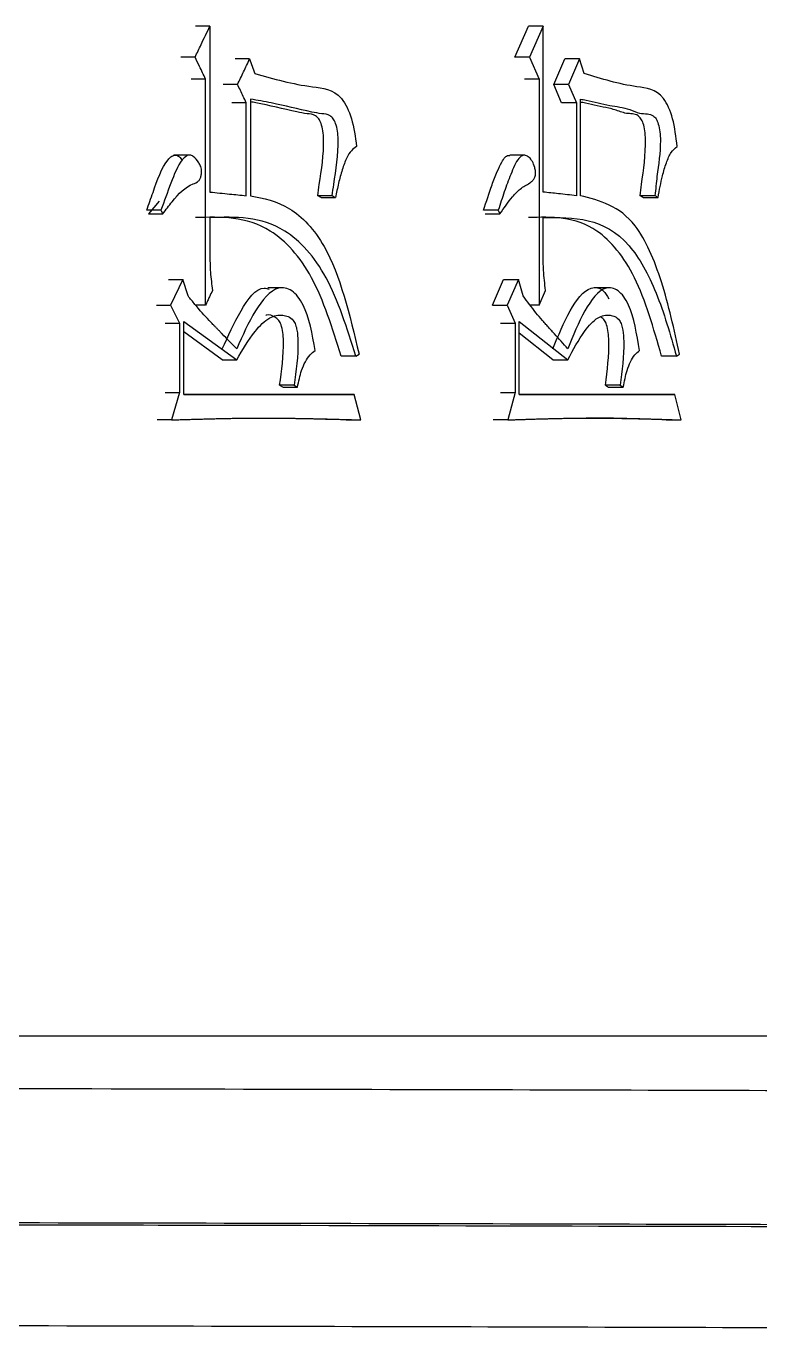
# Model space of a CAD drawing. Header units: millimetres. Extents: x 2028 to 4172, y 863 to 2379.
# Drawn here: x 2951.53 to 2955.88, y 1075.94 to 1083.7 of the extents above; entities that cross this region are included whole.
import ezdxf

# ---------------------------------------------------------------- set-up
doc = ezdxf.new("R2010")
doc.units = ezdxf.units.MM

msp = doc.modelspace()

# ---------------------------------------------------------------- linework, layer by layer
at = {"color": 7, "linetype": 'Continuous', "lineweight": 25}
for p, q in [((2952.6174, 1083.702), (2952.5323, 1083.702)), ((2952.6174, 1083.702), (2952.6174, 1082.7176)), ((2954.4254, 1083.5181), (2954.5056, 1083.702)), ((2954.5933, 1083.702), (2954.5056, 1083.702)), ((2954.5933, 1083.702), (2954.5129, 1083.5181)), ((2954.5933, 1082.7176), (2954.5933, 1083.702)), ((2952.5297, 1083.5181), (2952.4448, 1083.5181)), ((2952.853, 1083.5073), (2952.7676, 1083.5073)), ((2954.5129, 1083.5181), (2954.4254, 1083.5181)), ((2954.5129, 1083.5181), (2954.5697, 1083.3883)), ((2954.6558, 1083.3559), (2954.7211, 1083.5073)), ((2954.809, 1083.5073), (2954.7211, 1083.5073)), ((2954.809, 1083.5073), (2954.7436, 1083.3559)), ((2954.837, 1083.4208), (2954.809, 1083.5073)), ((2952.5916, 1083.3883), (2952.5066, 1083.3883)), ((2952.5916, 1082.0469), (2952.5916, 1083.3883)), ((2952.7815, 1083.3558), (2952.6963, 1083.3558)), ((2954.5697, 1083.3883), (2954.4821, 1083.3883)), ((2954.5697, 1083.3883), (2954.5697, 1082.047)), ((2954.7436, 1083.3559), (2954.6558, 1083.3559)), ((2954.7025, 1083.2477), (2954.6558, 1083.3559)), ((2954.7436, 1083.3559), (2954.7904, 1083.2477)), ((2952.8581, 1083.2693), (2952.8581, 1082.696)), ((2954.8137, 1082.696), (2954.8137, 1083.2693)), ((2952.8326, 1083.2477), (2952.7473, 1083.2477)), ((2952.8326, 1082.696), (2952.8326, 1083.2477)), ((2954.7904, 1083.2477), (2954.7025, 1083.2477)), ((2954.7904, 1083.2477), (2954.7904, 1082.696)), ((2952.4885, 1082.9355), (2952.4031, 1082.9355)), ((2954.4841, 1082.9355), (2954.3961, 1082.9355)), ((2952.3164, 1082.6637), (2952.2532, 1082.5878)), ((2953.3424, 1082.696), (2953.2564, 1082.696)), ((2953.2764, 1082.6852), (2953.3625, 1082.6852)), ((2955.2563, 1082.6961), (2955.1678, 1082.6961)), ((2955.1861, 1082.6852), (2955.2746, 1082.6852)), ((2952.3274, 1082.6095), (2952.2428, 1082.6095)), ((2952.2532, 1082.5878), (2952.3379, 1082.5878)), ((2952.3274, 1082.6095), (2952.3379, 1082.5878)), ((2954.3274, 1082.6095), (2954.2402, 1082.6095)), ((2954.3274, 1082.6095), (2954.337, 1082.5878)), ((2952.6174, 1082.5662), (2952.6174, 1082.3498)), ((2954.5933, 1082.3499), (2954.5933, 1082.5662)), ((2952.3725, 1082.1984), (2952.4573, 1082.1984)), ((2952.4573, 1082.1984), (2952.3847, 1082.0469)), ((2952.4883, 1082.101), (2952.4573, 1082.1984)), ((2954.2926, 1082.047), (2954.3591, 1082.1984)), ((2954.3591, 1082.1984), (2954.4465, 1082.1984)), ((2954.4465, 1082.1984), (2954.3799, 1082.047)), ((2954.475, 1082.1011), (2954.4465, 1082.1984)), ((2953.047, 1082.1498), (2952.9614, 1082.1498)), ((2954.5697, 1082.047), (2954.6074, 1082.1335)), ((2954.9865, 1082.1499), (2954.8984, 1082.1499)), ((2952.2999, 1082.0469), (2952.3847, 1082.0469)), ((2952.3847, 1082.0469), (2952.4366, 1081.9388)), ((2952.5916, 1082.0469), (2952.5321, 1082.0469)), ((2954.2926, 1082.047), (2954.3799, 1082.047)), ((2954.3799, 1082.047), (2954.4275, 1081.9388)), ((2954.5697, 1082.047), (2954.5151, 1082.047)), ((2952.4625, 1081.9496), (2952.7764, 1081.7224)), ((2952.4625, 1081.5169), (2952.4625, 1081.9496)), ((2954.4513, 1081.9496), (2954.7389, 1081.7225)), ((2954.4513, 1081.5169), (2954.4513, 1081.9496)), ((2952.3518, 1081.9388), (2952.4366, 1081.9388)), ((2952.4366, 1081.9388), (2952.4366, 1081.5277)), ((2952.6911, 1081.7224), (2952.4625, 1081.8881)), ((2954.3401, 1081.9388), (2954.4275, 1081.9388)), ((2954.4275, 1081.9388), (2954.4275, 1081.5277)), ((2954.6511, 1081.7225), (2954.4513, 1081.8805)), ((2952.6911, 1081.7224), (2952.7764, 1081.7224)), ((2953.4819, 1081.7441), (2953.5018, 1081.7549)), ((2954.6511, 1081.7225), (2954.7389, 1081.7225)), ((2955.3836, 1081.7441), (2955.4017, 1081.7549)), ((2953.1166, 1081.571), (2953.0309, 1081.571)), ((2953.0309, 1081.571), (2953.0511, 1081.5602)), ((2953.0511, 1081.5602), (2953.1368, 1081.5602)), ((2953.1166, 1081.571), (2953.1368, 1081.5602)), ((2955.0501, 1081.571), (2954.9619, 1081.571)), ((2954.9619, 1081.571), (2954.9803, 1081.5602)), ((2954.9803, 1081.5602), (2955.0686, 1081.5602)), ((2955.0501, 1081.571), (2955.0686, 1081.5602)), ((2952.3518, 1081.5277), (2952.4366, 1081.5277)), ((2952.4366, 1081.5277), (2952.3899, 1081.3654)), ((2953.472, 1081.5169), (2952.4625, 1081.5169)), ((2952.4625, 1081.5169), (2953.3858, 1081.5169)), ((2953.3858, 1081.5169), (2953.472, 1081.5169)), ((2953.5117, 1081.3655), (2953.472, 1081.5169)), ((2954.3401, 1081.5277), (2954.4275, 1081.5277)), ((2954.4275, 1081.5277), (2954.3847, 1081.3655)), ((2955.3746, 1081.5169), (2954.4513, 1081.5169)), ((2954.4513, 1081.5169), (2955.2859, 1081.5169)), ((2955.2859, 1081.5169), (2955.3746, 1081.5169)), ((2955.4108, 1081.3655), (2955.3746, 1081.5169)), ((2952.3899, 1081.3654), (2952.3051, 1081.3654)), ((2953.4254, 1081.3655), (2953.3022, 1081.3684)), ((2953.4254, 1081.3655), (2953.5117, 1081.3655)), ((2954.3847, 1081.3655), (2954.2973, 1081.3655)), ((2955.3221, 1081.3655), (2955.4108, 1081.3655))]:
    msp.add_line(p, q, dxfattribs=at)
at = {"color": 7, "linetype": 'Continuous', "lineweight": 25, "flags": 128}
for points in [[(2954.2497, 1082.5878), (2954.2803, 1082.5878), (2954.3087, 1082.5878), (2954.337, 1082.5878)], [(2953.4819, 1081.7441), (2953.4469, 1081.7441), (2953.4213, 1081.7441), (2953.3957, 1081.7441)], [(2955.3836, 1081.7441), (2955.3476, 1081.7441), (2955.3213, 1081.7441), (2955.295, 1081.7441)]]:
    msp.add_lwpolyline(points, dxfattribs=at)
at = {"color": 7, "linetype": 'Continuous', "lineweight": 25}
for points, knots in [([(2952.5297, 1083.5181), (2952.5416, 1083.543), (2952.5622, 1083.5862), (2952.5914, 1083.6475), (2952.6087, 1083.6838), (2952.6174, 1083.702)], [0, 0, 0, 0, 0.407194, 0.703597, 1, 1, 1, 1]), ([(2952.5916, 1083.3883), (2952.5857, 1083.4008), (2952.5738, 1083.4257), (2952.5531, 1083.469), (2952.5385, 1083.4998), (2952.5297, 1083.5181)], [0, 0, 0, 0, 0.288432, 0.576865, 1, 1, 1, 1]), ([(2952.7815, 1083.3558), (2952.7934, 1083.3811), (2952.8173, 1083.4316), (2952.8411, 1083.482), (2952.853, 1083.5073)], [0, 0, 0, 0, 0.499999, 1, 1, 1, 1]), ([(2952.853, 1083.5073), (2952.8581, 1083.4929), (2952.8683, 1083.464), (2952.8785, 1083.4352), (2952.8836, 1083.4207)], [0, 0, 0, 0, 0.5, 1, 1, 1, 1]), ([(2952.8326, 1083.2477), (2952.8267, 1083.2601), (2952.8153, 1083.2844), (2952.7982, 1083.3205), (2952.7871, 1083.344), (2952.7815, 1083.3558)], [0, 0, 0, 0, 0.346119, 0.673059, 1, 1, 1, 1]), ([(2952.8836, 1083.4207), (2952.9956, 1083.389), (2953.1657, 1083.3409), (2953.378, 1083.3304), (2953.4641, 1083.1563), (2953.4792, 1083.0451), (2953.4869, 1082.9881)], [0, 0, 0, 0, 0.492344, 0.747305, 0.87043, 1, 1, 1, 1]), ([(2955.3882, 1082.9881), (2955.3811, 1083.0451), (2955.3674, 1083.1563), (2955.2888, 1083.3305), (2955.095, 1083.3409), (2954.9395, 1083.3891), (2954.837, 1083.4208)], [0, 0, 0, 0, 0.12954, 0.252639, 0.50766, 1, 1, 1, 1]), ([(2953.3424, 1082.696), (2953.3455, 1082.7181), (2953.3608, 1082.8275), (2953.3825, 1082.9555), (2953.375, 1083.08), (2953.3647, 1083.1228), (2953.3494, 1083.1544), (2953.3215, 1083.1797), (2953.2773, 1083.1811), (2953.1617, 1083.2043), (2953.0211, 1083.2399), (2952.8993, 1083.2618), (2952.8581, 1083.2693)], [0, 0, 0, 0, 0.047616, 0.236668, 0.271199, 0.305853, 0.333079, 0.360338, 0.428756, 0.509882, 0.834445, 1, 1, 1, 1]), ([(2954.8137, 1083.2693), (2954.8254, 1083.2671), (2954.8838, 1083.2559), (2954.9814, 1083.2298), (2955.0874, 1083.2185), (2955.161, 1083.1832), (2955.2077, 1083.1831), (2955.2412, 1083.176), (2955.2634, 1083.1537), (2955.2777, 1083.12), (2955.2868, 1083.0749), (2955.2913, 1082.9673), (2955.2703, 1082.843), (2955.26, 1082.7342), (2955.2563, 1082.6961)], [0, 0, 0, 0, 0.051282, 0.25636, 0.431754, 0.51946, 0.589456, 0.639546, 0.668094, 0.696777, 0.732309, 0.768498, 0.918801, 1, 1, 1, 1]), ([(2953.2564, 1082.696), (2953.2595, 1082.7181), (2953.2747, 1082.8278), (2953.2966, 1082.9561), (2953.2888, 1083.0807), (2953.2785, 1083.1233), (2953.2632, 1083.1547), (2953.235, 1083.1799), (2953.1903, 1083.1809), (2953.0727, 1083.2061), (2952.9608, 1083.2339), (2952.8684, 1083.2512), (2952.8581, 1083.2531)], [0, 0, 0, 0, 0.053959, 0.268193, 0.307139, 0.346224, 0.376934, 0.407674, 0.48592, 0.579355, 0.953164, 1, 1, 1, 1]), ([(2955.1678, 1082.6961), (2955.1706, 1082.7182), (2955.1846, 1082.828), (2955.2047, 1082.9565), (2955.1974, 1083.0811), (2955.188, 1083.1236), (2955.1739, 1083.155), (2955.1407, 1083.187), (2955.0982, 1083.1781), (2955.0407, 1083.1989), (2954.9833, 1083.2165), (2954.9137, 1083.2271), (2954.8574, 1083.2426), (2954.8239, 1083.2492), (2954.8137, 1083.2512)], [0, 0, 0, 0, 0.054921, 0.272966, 0.312507, 0.352188, 0.383382, 0.414603, 0.535292, 0.594414, 0.712513, 0.830508, 0.948503, 1, 1, 1, 1]), ([(2953.4869, 1082.9881), (2953.4763, 1082.981), (2953.4548, 1082.9666), (2953.4258, 1082.9171), (2953.4006, 1082.8508), (2953.3793, 1082.7702), (2953.3681, 1082.7136), (2953.3625, 1082.6852)], [0, 0, 0, 0, 0.1624123, 0.328967, 0.5495924, 0.7738532, 1, 1, 1, 1]), ([(2955.2746, 1082.6852), (2955.2827, 1082.7292), (2955.2958, 1082.8011), (2955.3223, 1082.8908), (2955.3504, 1082.9574), (2955.3757, 1082.978), (2955.3882, 1082.9881)], [0, 0, 0, 0, 0.349071, 0.571765, 0.789358, 1, 1, 1, 1]), ([(2952.2427, 1082.6095), (2952.2552, 1082.6447), (2952.2927, 1082.7508), (2952.3363, 1082.8763), (2952.3909, 1082.9324), (2952.4147, 1082.9401), (2952.4364, 1082.9286), (2952.4475, 1082.9134), (2952.4528, 1082.9063)], [0, 0, 0, 0, 0.230285, 0.693302, 0.776377, 0.859882, 0.933594, 1, 1, 1, 1]), ([(2952.3379, 1082.5878), (2952.3563, 1082.6124), (2952.4118, 1082.6866), (2952.4829, 1082.7598), (2952.5447, 1082.7741), (2952.56, 1082.7964), (2952.5661, 1082.8149), (2952.5685, 1082.8349), (2952.5674, 1082.8539), (2952.562, 1082.8736), (2952.5462, 1082.9014), (2952.5247, 1082.9266), (2952.4988, 1082.9396), (2952.4759, 1082.9323), (2952.4317, 1082.8881), (2952.3842, 1082.7683), (2952.3465, 1082.6629), (2952.3274, 1082.6095)], [0, 0, 0, 0, 0.109651, 0.330682, 0.3864, 0.404634, 0.422868, 0.441529, 0.456387, 0.471247, 0.497612, 0.560433, 0.593185, 0.625961, 0.670922, 0.833212, 1, 1, 1, 1]), ([(2954.2402, 1082.6095), (2954.2563, 1082.6603), (2954.2815, 1082.7399), (2954.3183, 1082.8346), (2954.3444, 1082.89), (2954.3658, 1082.9244), (2954.3831, 1082.9364), (2954.3927, 1082.9348), (2954.3961, 1082.9342)], [0, 0, 0, 0, 0.3851135, 0.6027918, 0.7681525, 0.8746939, 0.9554268, 1, 1, 1, 1]), ([(2954.337, 1082.5878), (2954.3612, 1082.6227), (2954.4016, 1082.681), (2954.4635, 1082.7461), (2954.5073, 1082.7646), (2954.5334, 1082.7867), (2954.5421, 1082.7992), (2954.5469, 1082.8115), (2954.5488, 1082.825), (2954.5479, 1082.8434), (2954.5422, 1082.8701), (2954.5299, 1082.9006), (2954.5105, 1082.925), (2954.4894, 1082.9364), (2954.468, 1082.936), (2954.435, 1082.9049), (2954.4016, 1082.8245), (2954.3621, 1082.7199), (2954.339, 1082.6464), (2954.3274, 1082.6095)], [0, 0, 0, 0, 0.156412, 0.260868, 0.365462, 0.392662, 0.410241, 0.42134, 0.432549, 0.445637, 0.467959, 0.506678, 0.545841, 0.586947, 0.621916, 0.6571, 0.775363, 0.887354, 1, 1, 1, 1]), ([(2952.6174, 1082.7176), (2952.6564, 1082.7137), (2952.7119, 1082.7081), (2952.7836, 1082.7009), (2952.8163, 1082.6976), (2952.8326, 1082.696)], [0, 0, 0, 0, 0.542952, 0.771476, 1, 1, 1, 1]), ([(2952.8581, 1082.696), (2952.9364, 1082.6802), (2953.0941, 1082.6484), (2953.3561, 1082.3686), (2953.4459, 1081.9904), (2953.5018, 1081.7549)], [0, 0, 0, 0, 0.271558, 0.546438, 1, 1, 1, 1]), ([(2953.2764, 1082.6852), (2953.2747, 1082.6861), (2953.2714, 1082.6879), (2953.2647, 1082.6915), (2953.2597, 1082.6942), (2953.2564, 1082.696)], [0, 0, 0, 0, 0.25319, 0.506384, 1, 1, 1, 1]), ([(2953.3424, 1082.696), (2953.3441, 1082.6951), (2953.3483, 1082.6928), (2953.355, 1082.6892), (2953.36, 1082.6865), (2953.3625, 1082.6852)], [0, 0, 0, 0, 0.252887, 0.626447, 1, 1, 1, 1]), ([(2954.7904, 1082.696), (2954.7726, 1082.698), (2954.7371, 1082.7019), (2954.6714, 1082.7091), (2954.6234, 1082.7143), (2954.5933, 1082.7176)], [0, 0, 0, 0, 0.2714755, 0.542951, 1, 1, 1, 1]), ([(2955.4017, 1081.7549), (2955.3698, 1081.9016), (2955.307, 1082.1903), (2955.1219, 1082.6181), (2954.9294, 1082.6667), (2954.8137, 1082.696)], [0, 0, 0, 0, 0.2918042, 0.5741123, 1, 1, 1, 1]), ([(2955.1861, 1082.6852), (2955.1846, 1082.6861), (2955.1815, 1082.688), (2955.1754, 1082.6916), (2955.1709, 1082.6943), (2955.1679, 1082.6961)], [0, 0, 0, 0, 0.253186, 0.506379, 1, 1, 1, 1]), ([(2955.2746, 1082.6852), (2955.2716, 1082.687), (2955.2655, 1082.6906), (2955.2594, 1082.6942), (2955.2564, 1082.6961)], [0, 0, 0, 0, 0.499996, 1, 1, 1, 1]), ([(2953.3957, 1081.7441), (2953.3438, 1081.9102), (2953.2424, 1082.2351), (2952.933, 1082.5767), (2952.6837, 1082.5701), (2952.5323, 1082.5662)], [0, 0, 0, 0, 0.291237, 0.569425, 1, 1, 1, 1]), ([(2953.4819, 1081.7441), (2953.43, 1081.9102), (2953.3284, 1082.2352), (2953.0185, 1082.5767), (2952.769, 1082.5701), (2952.6174, 1082.5662)], [0, 0, 0, 0, 0.291092, 0.569283, 1, 1, 1, 1]), ([(2955.295, 1081.7441), (2955.2476, 1081.9103), (2955.1551, 1082.2351), (2954.8725, 1082.5767), (2954.6443, 1082.5702), (2954.5056, 1082.5662)], [0, 0, 0, 0, 0.291237, 0.569425, 1, 1, 1, 1]), ([(2954.5933, 1082.5662), (2954.7743, 1082.568), (2955.0292, 1082.5706), (2955.2735, 1082.1286), (2955.3465, 1081.8736), (2955.3836, 1081.7441)], [0, 0, 0, 0, 0.546872, 0.769893, 1, 1, 1, 1]), ([(2952.6174, 1082.3498), (2952.6178, 1082.3135), (2952.6188, 1082.2403), (2952.6281, 1082.1693), (2952.6328, 1082.1335)], [0, 0, 0, 0, 0.495714, 1, 1, 1, 1]), ([(2954.6074, 1082.1335), (2954.6027, 1082.1733), (2954.5943, 1082.2444), (2954.5936, 1082.3176), (2954.5933, 1082.3499)], [0, 0, 0, 0, 0.558835, 1, 1, 1, 1]), ([(2952.6328, 1082.1335), (2952.6269, 1082.121), (2952.617, 1082.1003), (2952.6033, 1082.0715), (2952.5955, 1082.0551), (2952.5916, 1082.0469)], [0, 0, 0, 0, 0.432643, 0.716321, 1, 1, 1, 1]), ([(2952.6911, 1081.7873), (2952.7257, 1081.8634), (2952.7934, 1082.0126), (2952.8982, 1082.1614), (2952.9593, 1082.1439), (2952.9694, 1082.141)], [0, 0, 0, 0, 0.46552, 0.912082, 1, 1, 1, 1]), ([(2953.2424, 1081.7765), (2953.2244, 1081.8757), (2953.1973, 1082.0255), (2953.1057, 1082.1433), (2952.9978, 1082.1633), (2952.8791, 1082.0189), (2952.8111, 1081.8656), (2952.7764, 1081.7873)], [0, 0, 0, 0, 0.250217, 0.37779, 0.502112, 0.745933, 1, 1, 1, 1]), ([(2954.6511, 1081.7874), (2954.6829, 1081.866), (2954.7453, 1082.02), (2954.8523, 1082.16), (2954.9424, 1082.1505), (2954.9726, 1082.1021), (2954.9836, 1082.0845)], [0, 0, 0, 0, 0.366502, 0.718078, 0.897344, 1, 1, 1, 1]), ([(2955.165, 1081.7765), (2955.1486, 1081.8757), (2955.1238, 1082.0255), (2955.0401, 1082.1433), (2954.9415, 1082.1633), (2954.8329, 1082.0189), (2954.7707, 1081.8656), (2954.7389, 1081.7874)], [0, 0, 0, 0, 0.25015, 0.377758, 0.502112, 0.745934, 1, 1, 1, 1]), ([(2952.7764, 1081.7873), (2952.7475, 1081.8169), (2952.715, 1081.8502), (2952.6789, 1081.8875), (2952.6699, 1081.8969), (2952.6608, 1081.9062), (2952.6518, 1081.9156), (2952.6428, 1081.925), (2952.6301, 1081.9381), (2952.5922, 1081.9776), (2952.5426, 1082.0324), (2952.5017, 1082.0841), (2952.4883, 1082.101)], [0, 0, 0, 0, 0.297523, 0.334713, 0.371903, 0.390498, 0.427689, 0.464879, 0.483474, 0.557855, 0.855503, 1, 1, 1, 1]), ([(2954.7389, 1081.7874), (2954.7125, 1081.817), (2954.6827, 1081.8503), (2954.6496, 1081.8875), (2954.6414, 1081.8969), (2954.6331, 1081.9062), (2954.6248, 1081.9156), (2954.6165, 1081.925), (2954.605, 1081.9382), (2954.5702, 1081.9777), (2954.5248, 1082.0324), (2954.4873, 1082.0841), (2954.475, 1082.1011)], [0, 0, 0, 0, 0.2975225, 0.3347128, 0.3719031, 0.3904982, 0.4276885, 0.4648788, 0.4834739, 0.5578545, 0.8555026, 1, 1, 1, 1]), ([(2952.7764, 1081.7224), (2952.8114, 1081.7816), (2952.8707, 1081.8819), (2952.965, 1081.9783), (2953.0351, 1081.9916), (2953.0821, 1081.9808), (2953.1089, 1081.9629), (2953.1261, 1081.9313), (2953.1365, 1081.8888), (2953.1445, 1081.7655), (2953.129, 1081.6574), (2953.1166, 1081.571)], [0, 0, 0, 0, 0.236471, 0.400892, 0.534168, 0.588802, 0.643894, 0.675813, 0.707612, 0.766357, 1, 1, 1, 1]), ([(2953.0309, 1081.571), (2953.0435, 1081.6585), (2953.0583, 1081.7624), (2953.051, 1081.8848), (2953.0421, 1081.9279), (2953.025, 1081.9598), (2952.9952, 1081.9819), (2952.9678, 1081.9931), (2952.9496, 1081.9864), (2952.9484, 1081.9859)], [0, 0, 0, 0, 0.478517, 0.567585, 0.657403, 0.721203, 0.808864, 0.987094, 1, 1, 1, 1]), ([(2954.7389, 1081.7225), (2954.771, 1081.7818), (2954.8254, 1081.8822), (2954.9117, 1081.9785), (2954.9758, 1081.9917), (2955.0187, 1081.9808), (2955.0431, 1081.9628), (2955.0588, 1081.9314), (2955.0683, 1081.8889), (2955.0756, 1081.7655), (2955.0615, 1081.6574), (2955.0501, 1081.571)], [0, 0, 0, 0, 0.237031, 0.40138, 0.534635, 0.589033, 0.643886, 0.675792, 0.707579, 0.7663, 1, 1, 1, 1]), ([(2954.9619, 1081.571), (2954.9734, 1081.6588), (2954.987, 1081.7628), (2954.9802, 1081.8853), (2954.972, 1081.9283), (2954.9563, 1081.9603), (2954.9435, 1081.9698), (2954.9362, 1081.9753)], [0, 0, 0, 0, 0.591957, 0.701657, 0.812291, 0.891111, 1, 1, 1, 1]), ([(2953.1368, 1081.5602), (2953.1438, 1081.594), (2953.1553, 1081.6491), (2953.1824, 1081.7123), (2953.2102, 1081.7539), (2953.2317, 1081.769), (2953.2424, 1081.7765)], [0, 0, 0, 0, 0.34974, 0.571287, 0.787704, 1, 1, 1, 1]), ([(2955.0686, 1081.5602), (2955.075, 1081.594), (2955.0855, 1081.6492), (2955.1103, 1081.7124), (2955.1357, 1081.7539), (2955.1553, 1081.769), (2955.165, 1081.7765)], [0, 0, 0, 0, 0.34974, 0.571287, 0.787704, 1, 1, 1, 1]), ([(2952.3899, 1081.3654), (2952.3997, 1081.3657), (2952.4144, 1081.3662), (2952.4341, 1081.3668), (2952.4488, 1081.3672), (2952.4635, 1081.3677), (2952.4782, 1081.3681), (2952.4929, 1081.3686), (2952.5076, 1081.369), (2952.5223, 1081.3694), (2952.5418, 1081.37), (2952.5614, 1081.3705), (2952.5809, 1081.3711), (2952.5955, 1081.3715), (2952.615, 1081.372), (2952.6345, 1081.3724), (2952.654, 1081.3729), (2952.6686, 1081.3732), (2952.6832, 1081.3736), (2952.7026, 1081.374), (2952.722, 1081.3744), (2952.7414, 1081.3747), (2952.756, 1081.375), (2952.7705, 1081.3752), (2952.7899, 1081.3755), (2952.8092, 1081.3757), (2952.8285, 1081.3759), (2952.8406, 1081.376), (2952.8503, 1081.3761), (2952.8575, 1081.3762), (2952.8648, 1081.3762), (2952.8744, 1081.3763), (2952.8841, 1081.3763), (2952.8937, 1081.3764), (2952.9009, 1081.3764), (2952.9081, 1081.3764), (2952.9154, 1081.3764), (2952.9226, 1081.3764), (2952.9286, 1081.3764), (2952.9334, 1081.3764), (2952.937, 1081.3764), (2952.9418, 1081.3764), (2952.9466, 1081.3764), (2952.9515, 1081.3764), (2952.9563, 1081.3764), (2952.9623, 1081.3764), (2952.9695, 1081.3764), (2952.9791, 1081.3763), (2952.9887, 1081.3763), (2952.9983, 1081.3762), (2953.0055, 1081.3762), (2953.0151, 1081.3761), (2953.0271, 1081.376), (2953.0414, 1081.3759), (2953.0558, 1081.3758), (2953.0701, 1081.3756), (2953.0893, 1081.3754), (2953.1084, 1081.3751), (2953.1275, 1081.3748), (2953.1418, 1081.3746), (2953.1561, 1081.3743), (2953.1752, 1081.374), (2953.1942, 1081.3736), (2953.2132, 1081.3732), (2953.2275, 1081.3729), (2953.2417, 1081.3726), (2953.2607, 1081.3722), (2953.2797, 1081.3717), (2953.2987, 1081.3713), (2953.3129, 1081.3709), (2953.3318, 1081.3704), (2953.3507, 1081.37), (2953.3696, 1081.3695), (2953.3838, 1081.3691), (2953.3979, 1081.3687), (2953.4168, 1081.3682), (2953.4357, 1081.3676), (2953.4545, 1081.3671), (2953.4686, 1081.3667), (2953.4877, 1081.3661), (2953.502, 1081.3657), (2953.5117, 1081.3655)], [0, 0, 0, 0, 0.025705, 0.038557, 0.05141, 0.064262, 0.077115, 0.089967, 0.102819, 0.115672, 0.128524, 0.154229, 0.167082, 0.179934, 0.192786, 0.218491, 0.231344, 0.244196, 0.257049, 0.269901, 0.295606, 0.308458, 0.321311, 0.334163, 0.347016, 0.37272, 0.385573, 0.398425, 0.404851, 0.411278, 0.417704, 0.42413, 0.436983, 0.443409, 0.449835, 0.456261, 0.462687, 0.469114, 0.47554, 0.478753, 0.481966, 0.485179, 0.491605, 0.494818, 0.498032, 0.504458, 0.510884, 0.51731, 0.530163, 0.536589, 0.543015, 0.549441, 0.562294, 0.575146, 0.587999, 0.600851, 0.613703, 0.639408, 0.652261, 0.665113, 0.677966, 0.690818, 0.716523, 0.729375, 0.742228, 0.75508, 0.767933, 0.793637, 0.80649, 0.819342, 0.832195, 0.857899, 0.870752, 0.883604, 0.896457, 0.909309, 0.935014, 0.947866, 0.960719, 0.973571, 1, 1, 1, 1]), ([(2954.3847, 1081.3655), (2954.3937, 1081.3658), (2954.4072, 1081.3662), (2954.4252, 1081.3668), (2954.4387, 1081.3673), (2954.4522, 1081.3677), (2954.4657, 1081.3682), (2954.4792, 1081.3686), (2954.4927, 1081.369), (2954.5061, 1081.3695), (2954.524, 1081.37), (2954.5419, 1081.3706), (2954.5598, 1081.3711), (2954.5733, 1081.3715), (2954.5911, 1081.372), (2954.609, 1081.3725), (2954.6268, 1081.3729), (2954.6402, 1081.3733), (2954.6535, 1081.3736), (2954.6713, 1081.374), (2954.6891, 1081.3744), (2954.7069, 1081.3747), (2954.7202, 1081.375), (2954.7335, 1081.3752), (2954.7512, 1081.3755), (2954.769, 1081.3758), (2954.7867, 1081.376), (2954.7977, 1081.3761), (2954.8065, 1081.3762), (2954.8132, 1081.3762), (2954.8198, 1081.3763), (2954.8286, 1081.3763), (2954.8374, 1081.3764), (2954.8463, 1081.3764), (2954.8529, 1081.3764), (2954.8595, 1081.3765), (2954.8661, 1081.3765), (2954.8727, 1081.3765), (2954.8782, 1081.3765), (2954.8826, 1081.3765), (2954.8859, 1081.3765), (2954.8903, 1081.3765), (2954.8947, 1081.3765), (2954.8991, 1081.3765), (2954.9035, 1081.3764), (2954.909, 1081.3764), (2954.9156, 1081.3764), (2954.9244, 1081.3764), (2954.9332, 1081.3763), (2954.9419, 1081.3763), (2954.9485, 1081.3762), (2954.9573, 1081.3762), (2954.9682, 1081.3761), (2954.9814, 1081.3759), (2954.9945, 1081.3758), (2955.0076, 1081.3756), (2955.0251, 1081.3754), (2955.0426, 1081.3751), (2955.06, 1081.3748), (2955.0731, 1081.3746), (2955.0862, 1081.3744), (2955.1036, 1081.374), (2955.121, 1081.3737), (2955.1384, 1081.3733), (2955.1514, 1081.373), (2955.1644, 1081.3727), (2955.1818, 1081.3722), (2955.1991, 1081.3718), (2955.2164, 1081.3713), (2955.2294, 1081.371), (2955.2467, 1081.3705), (2955.2639, 1081.37), (2955.2812, 1081.3695), (2955.2941, 1081.3691), (2955.307, 1081.3687), (2955.3242, 1081.3682), (2955.3414, 1081.3677), (2955.3586, 1081.3671), (2955.3715, 1081.3667), (2955.3889, 1081.3662), (2955.402, 1081.3658), (2955.4108, 1081.3655)], [0, 0, 0, 0, 0.025705, 0.038557, 0.05141, 0.064262, 0.077115, 0.089967, 0.102819, 0.115672, 0.128524, 0.154229, 0.167082, 0.179934, 0.192786, 0.218491, 0.231344, 0.244196, 0.257049, 0.269901, 0.295606, 0.308458, 0.321311, 0.334163, 0.347016, 0.37272, 0.385573, 0.398425, 0.404851, 0.411278, 0.417704, 0.42413, 0.436983, 0.443409, 0.449835, 0.456261, 0.462687, 0.469114, 0.47554, 0.478753, 0.481966, 0.485179, 0.491605, 0.494818, 0.498032, 0.504458, 0.510884, 0.51731, 0.530163, 0.536589, 0.543015, 0.549441, 0.562294, 0.575146, 0.587999, 0.600851, 0.613703, 0.639408, 0.652261, 0.665113, 0.677966, 0.690818, 0.716523, 0.729375, 0.742228, 0.75508, 0.767932, 0.793637, 0.80649, 0.819342, 0.832195, 0.857899, 0.870752, 0.883604, 0.896457, 0.909309, 0.935014, 0.947866, 0.960719, 0.973571, 1, 1, 1, 1]), ([(2955.3221, 1081.3655), (2955.1844, 1081.3707), (2955.0276, 1081.3765), (2954.8675, 1081.3764), (2954.848, 1081.3764)], [0, 0, 0, 0, 0.87795, 1, 1, 1, 1]), ([(2899.0462, 1077.7105), (2899.6925, 1077.7105), (2902.9279, 1077.7106), (2908.6798, 1077.7107), (2914.8794, 1077.7107), (2920.8888, 1077.7108), (2925.5283, 1077.7108), (2931.0655, 1077.7109), (2935.2739, 1077.7109), (2940.2084, 1077.7109), (2944.806, 1077.711), (2948.9011, 1077.711), (2952.5828, 1077.711), (2955.1912, 1077.7111), (2958.0013, 1077.7112), (2959.8717, 1077.7112), (2961.8999, 1077.7113), (2962.6562, 1077.7114), (2963.1849, 1077.7114)], [0, 0, 0, 0, 0.020124, 0.100733, 0.181328, 0.221587, 0.302184, 0.342442, 0.423039, 0.463298, 0.543894, 0.624491, 0.664749, 0.745346, 0.785604, 0.8662, 0.906458, 1, 1, 1, 1]), ([(2873.8691, 1077.4398), (2876.2637, 1077.4405), (2881.069, 1077.4418), (2888.3931, 1077.4426), (2894.3374, 1077.4425), (2898.8694, 1077.442), (2902.0024, 1077.4414), (2905.1186, 1077.4407), (2908.2124, 1077.4398), (2911.2778, 1077.4387), (2914.3093, 1077.4374), (2918.5633, 1077.4352), (2924.1037, 1077.4319), (2930.8477, 1077.4267), (2937.5753, 1077.42), (2943.2962, 1077.4127), (2948.0168, 1077.4051), (2951.8195, 1077.3976), (2955.2536, 1077.3894), (2958.212, 1077.3804), (2960.6655, 1077.3706), (2961.711, 1077.3638), (2962.2428, 1077.3603)], [0, 0, 0, 0, 0.060834, 0.1220737, 0.183719, 0.2102711, 0.2368979, 0.2635992, 0.2903751, 0.3172255, 0.3441506, 0.3711502, 0.4324096, 0.4986217, 0.5697855, 0.6458999, 0.6994123, 0.7551267, 0.8130428, 0.8731605, 0.9354796, 1, 1, 1, 1]), ([(2963.5357, 1076.5472), (2962.8108, 1076.5518), (2961.361, 1076.5609), (2957.5708, 1076.5738), (2952.6726, 1076.5859), (2946.632, 1076.5968), (2939.584, 1076.6066), (2931.6411, 1076.6149), (2922.9415, 1076.6216), (2913.6341, 1076.6266), (2903.877, 1076.6299), (2893.8431, 1076.6313), (2883.6828, 1076.631), (2876.9947, 1076.6292), (2873.6506, 1076.6283)], [0, 0, 0, 0, 0.083333, 0.166667, 0.25, 0.333334, 0.416667, 0.5, 0.583334, 0.666667, 0.75, 0.833334, 0.916667, 1, 1, 1, 1]), ([(2962.9989, 1076.5612), (2962.4992, 1076.5645), (2961.5133, 1076.571), (2959.2328, 1076.5802), (2956.472, 1076.5889), (2953.2436, 1076.5969), (2949.6329, 1076.6043), (2945.0869, 1076.612), (2939.4838, 1076.6196), (2932.7651, 1076.6268), (2925.8625, 1076.6326), (2918.933, 1076.6371), (2912.1089, 1076.6404), (2905.4989, 1076.6426), (2899.189, 1076.6439), (2892.6671, 1076.6445), (2886.0849, 1076.6443), (2879.6064, 1076.6434), (2875.6005, 1076.6423), (2873.7282, 1076.6417)], [0, 0, 0, 0, 0.060587, 0.1195299, 0.1768287, 0.2324833, 0.2864935, 0.3388593, 0.4142998, 0.4860434, 0.5540892, 0.6184368, 0.6790855, 0.7360349, 0.7892846, 0.838834, 0.8991333, 0.9528558, 1, 1, 1, 1]), ([(2873.52, 1076.0395), (2876.5448, 1076.0404), (2882.5812, 1076.0421), (2891.7343, 1076.0424), (2900.7763, 1076.0411), (2909.6036, 1076.038), (2918.0958, 1076.0334), (2924.9403, 1076.0282), (2930.3974, 1076.0231), (2934.7502, 1076.0185), (2939.2081, 1076.0129), (2943.6867, 1076.0063), (2947.8205, 1075.9991), (2951.5609, 1075.9914), (2954.8792, 1075.9832), (2957.9145, 1075.9742), (2960.5666, 1075.9643), (2962.8016, 1075.9536), (2963.7795, 1075.9461), (2964.2786, 1075.9422)], [0, 0, 0, 0, 0.0746907, 0.1490623, 0.2231148, 0.2968479, 0.3702616, 0.4433557, 0.4832428, 0.5266364, 0.5735359, 0.623941, 0.6778511, 0.7254581, 0.7754993, 0.8279744, 0.882883, 0.940225, 1, 1, 1, 1])]:
    msp.add_open_spline(points, degree=3, knots=knots, dxfattribs=at)

doc.saveas('drawing.dxf')
